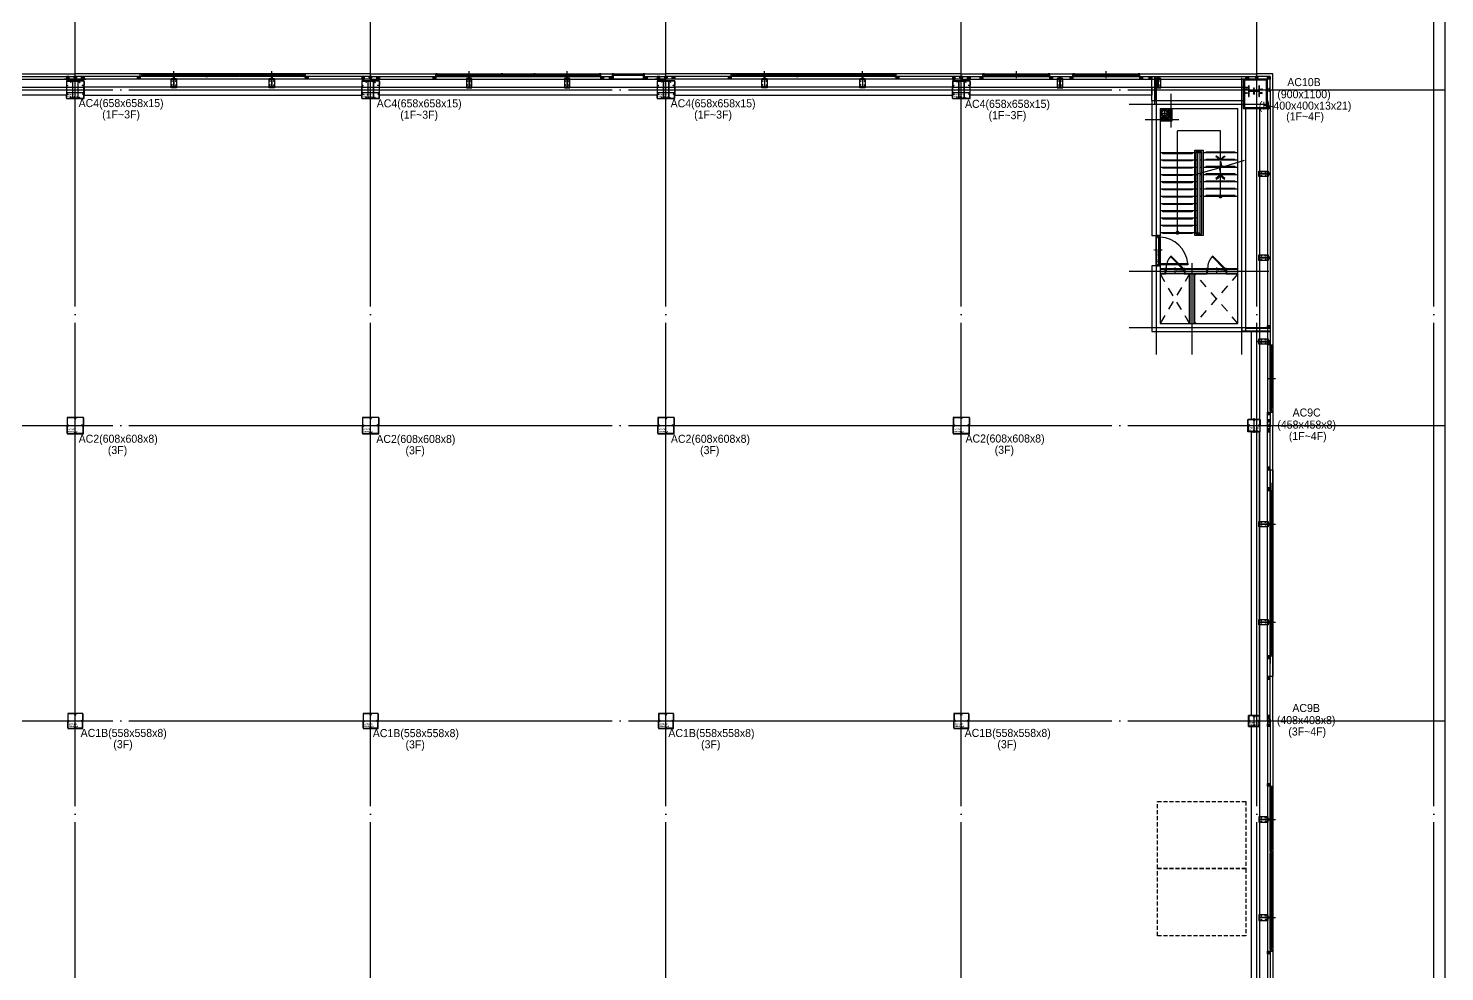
# Model space of a CAD drawing. Header units: millimetres. Extents: x -47382 to 204618, y -51045 to 127155.
# Drawn here: x 89254 to 142000, y 31035 to 66161 of the extents above; entities that cross this region are included whole.
import ezdxf
from ezdxf.enums import TextEntityAlignment as Align

# ---------------------------------------------------------------- set-up
doc = ezdxf.new("R2010")
doc.units = ezdxf.units.MM
doc.header["$LTSCALE"] = 300
doc.header["$MEASUREMENT"] = 0
for name, pattern in [('CEN', [62, 60, -1, 0, -1]), ('DASHED', [0.75, 0.5, -0.25]), ('HID', [2, 1.1, -0.9]), ('HIDDEN2', [0.1875, 0.125, -0.0625])]:
    doc.linetypes.add(name, pattern=pattern)
doc.layers.get('0').update_dxf_attribs({"linetype": 'CONTINUOUS'})
doc.layers.get('Defpoints').update_dxf_attribs({"color": 153, "linetype": 'CONTINUOUS'})
for name, color, linetype in [('1', 7, 'CONTINUOUS'), ('6', 6, 'CONTINUOUS'), ('A-CEN', 1, 'CEN'), ('A-CODE-DRAIN', 6, 'CONTINUOUS'), ('A-DOOR', 4, 'CONTINUOUS'), ('A-DOOR-JAMB', 4, 'CONTINUOUS'), ('A-DOOR-SILL', 8, 'CONTINUOUS'), ('A-DOOR-SWING', 8, 'CONTINUOUS'), ('A-FLOR-FLIN-TYP2', 8, 'CONTINUOUS'), ('A-FLOR-GW', 6, 'CONTINUOUS'), ('A-FLOR-PANL', 6, 'CONTINUOUS'), ('A-FLOR-STRA-ETC', 7, 'CONTINUOUS'), ('A-FLOR-STRA-MAIN', 4, 'CONTINUOUS'), ('A-FLOR-STRA-SUB', 9, 'CONTINUOUS'), ('A-FLOR-STUD', 9, 'CONTINUOUS'), ('A-PS-HID', 5, 'HID'), ('A-ST-AXIS-CEN', 252, 'CEN'), ('A-ST-COL', 2, 'CONTINUOUS'), ('A-ST-CONC', 2, 'CONTINUOUS'), ('A-WALL-DRY1', 7, 'CONTINUOUS'), ('A-WIN', 4, 'CONTINUOUS'), ('Bound', 9, 'CONTINUOUS'), ('SS-PLATE', 32, 'CONTINUOUS'), ('STEEL', 2, 'CONTINUOUS'), ('XREF-PLAN$0$A-STEEL', 7, 'CONTINUOUS'), ('지게차충전대', 7, 'DASHED'), ('충돌방지대 IN', 4, 'CONTINUOUS')]:
    doc.layers.add(name, color=color, linetype=linetype)
doc.layers.add('A-ANNO-NPLT', color=129, linetype='CONTINUOUS', plot=False)
doc.layers.add('Defpoint', color=161, linetype='CONTINUOUS', plot=False)
doc.layers.add('A-SECT-LIN1', color=4, linetype='CONTINUOUS', lineweight=25)
doc.layers.add('가는선', color=5, linetype='CONTINUOUS', lineweight=9)
doc.styles.add('SH_대대리576', font='NanumGothicBold.ttf')
doc.styles.add('SHP-나눔bo', font='')
doc.styles.add('돋움', font='')
doc.styles.get('SHP-나눔bo').set_extended_font_data('NanumGothic', bold=True)
doc.styles.get('돋움').set_extended_font_data('Dotum')

# ---------------------------------------------------------------- blocks, each defined once
blk = doc.blocks.new('XR-평면도$0$8F-PLAN$0$arrow2')
at = {"color": 8}
blk.add_lwpolyline([(0, 0.87), (0.74, 0), (0, -0.87), (0.15, -1), (1, 0), (0.15, 1)], close=True, dxfattribs=at)
for points in [[(0, 0.87), (0.15, 1), (0.74, 0), (1, 0)], [(0.74, 0), (1, 0), (0, -0.87), (0.15, -1)]]:
    blk.add_solid(points, dxfattribs=at)
blk = doc.blocks.new('G$C3E142F4A')
at = {"layer": 'A-ANNO-NPLT', "linetype": 'HIDDEN2'}
for p, q in [((462, 740), (462, 720)), ((462, 740), (582, 740)), ((462, 730), (582, 730)), ((462, 720), (582, 720)), ((472, 740), (472, 720)), ((562, 740), (562, 720)), ((582, 740), (582, 720)), ((422, 370), (660, 370)), ((462, 20), (462, 0)), ((462, 20), (582, 20)), ((462, 10), (582, 10)), ((462, 0), (582, 0)), ((472, 20), (472, 0)), ((562, 20), (562, 0)), ((582, 20), (582, 0))]:
    blk.add_line(p, q, dxfattribs=at)
at = {"layer": 'A-ANNO-NPLT', "linetype": 'ByBlock'}
blk.add_lwpolyline([(462, 697), (497, 697), (497, 43), (462, 43)], close=True, dxfattribs=at)
at = {"layer": 'A-DOOR', "linetype": 'ByBlock'}
for p, q in [((0, 235), (462, 697)), ((21, 212), (484, 675)), ((462, 697), (462, 720)), ((462, 720), (582, 720)), ((462, 697), (484, 675)), ((497, 697), (462, 697)), ((497, 685), (497, 697)), ((582, 685), (497, 685)), ((582, 720), (582, 685))]:
    blk.add_line(p, q, dxfattribs=at)
blk.add_lwpolyline([(0, 235), (21, 212)], dxfattribs=at)
at = {"layer": 'A-DOOR-JAMB'}
for p, q in [((497, 43), (462, 43)), ((462, 43), (462, 20)), ((472, 20), (582, 20)), ((497, 55), (497, 43)), ((582, 55), (497, 55)), ((582, 20), (582, 55))]:
    blk.add_line(p, q, dxfattribs=at)
at = {"layer": 'A-DOOR-SILL'}
blk.add_line((582, 38), (582, 685), dxfattribs=at)
at = {"layer": 'A-DOOR-SWING'}
blk.add_arc((465, 711), 668, 228.3916, 269.7655, dxfattribs=at)
at = {"layer": 'A-ANNO-NPLT', "linetype": 'ByBlock', "style": 'SHP-나눔bo'}
blk.add_text('700X1800', height=45, rotation=90, dxfattribs=at).set_placement((552, 522), align=Align.CENTER)
blk = doc.blocks.new('A$C0e376f74')
at = {"layer": 'A-ANNO-NPLT', "linetype": 'HIDDEN2'}
for p, q in [((-20, 140), (-20, 10)), ((0, 140), (-20, 140)), ((0, 120), (-20, 120)), ((0, 30), (-20, 30)), ((0, 10), (-20, 10)), ((-10, 140), (-10, 10)), ((0, 140), (0, 10)), ((525, 230), (525, -80)), ((1100, 140), (1120, 140)), ((1100, 140), (1100, 10)), ((1100, 120), (1120, 120)), ((1100, 30), (1120, 30)), ((1100, 10), (1120, 10)), ((1110, 140), (1110, 10)), ((1120, 140), (1120, 10))]:
    blk.add_line(p, q, dxfattribs=at)
at = {"layer": 'A-ANNO-NPLT', "linetype": 'ByBlock'}
blk.add_lwpolyline([(1067, 102), (33, 102), (33, 147), (1067, 147)], close=True, dxfattribs=at)
at = {"layer": 'A-DOOR', "linetype": 'ByBlock'}
blk.add_lwpolyline([(1067, 1181), (1067, 147), (1022, 147), (1022, 1181)], close=True, dxfattribs=at)
at = {"layer": 'A-DOOR-JAMB'}
for points in [[(0, 20), (0, 0), (30, 0), (30, 50), (45, 50), (45, 100), (30, 100), (30, 150), (0, 150), (0, 130)], [(1100, 20), (1100, 0), (1070, 0), (1070, 50), (1055, 50), (1055, 100), (1070, 100), (1070, 150), (1100, 150), (1100, 130)]]:
    blk.add_lwpolyline(points, dxfattribs=at)
at = {"layer": 'A-DOOR-SILL'}
for p, q in [((30, 150), (1070, 150)), ((1070, 0), (30, 0))]:
    blk.add_line(p, q, dxfattribs=at)
at = {"layer": 'A-DOOR-SWING'}
blk.add_arc((1107, 109), 1075, 94.5299, 177.8035, dxfattribs=at)
at = {"layer": 'A-ANNO-NPLT', "linetype": 'ByBlock', "style": 'SHP-나눔bo'}
blk.add_text('1100 X 2200', height=60, dxfattribs=at).set_placement((781, 16), align=Align.CENTER)
blk = doc.blocks.new('33')
at = {"layer": 'A-CEN'}
for p, q in [((-3350, 850), (-3350, -9450)), ((-150, -9450), (-150, 850)), ((850, -150), (-4350, -150)), ((-2000, -9450), (-2000, -6050)), ((-4350, -6350), (850, -6350)), ((-4350, -8450), (850, -8450))]:
    blk.add_line(p, q, dxfattribs=at)
at = {"layer": 'A-FLOR-FLIN-TYP2'}
for p, q in [((-2300, -6450), (-3000, -6450)), ((-750, -6450), (-1450, -6450))]:
    blk.add_line(p, q, dxfattribs=at)
at = {"layer": 'A-FLOR-STRA-ETC'}
for p, q in [((-950, -1125), (-2550, -1125)), ((-2550, -4920), (-2550, -1125)), ((-950, -2220), (-950, -1125)), ((-950, -3570), (-950, -2760))]:
    blk.add_line(p, q, dxfattribs=at)
blk.add_lwpolyline([(-1943, -2760), (-1004, -2502), (-950, -2719), (-950, -2261), (-897, -2475), (-57, -2218)], dxfattribs=at)
at = {"layer": 'A-FLOR-STRA-ETC', "const_width": 75}
for points in [[(-950, -3607, -1), (-950, -3532, -1)], [(-2550, -4957, -1), (-2550, -4882, -1)]]:
    blk.add_lwpolyline(points, format="xyb", close=True, dxfattribs=at)
at = {"layer": 'A-FLOR-STRA-MAIN'}
for p, q in [((-1900, -1950), (-3200, -1950)), ((-1800, -1950), (-1850, -1950)), ((-1650, -1950), (-1700, -1950)), ((-300, -1950), (-1600, -1950)), ((-1900, -2220), (-3200, -2220)), ((-1900, -2490), (-3200, -2490)), ((-1800, -2220), (-1850, -2220)), ((-1800, -2490), (-1850, -2490)), ((-1650, -2220), (-1700, -2220)), ((-1650, -2490), (-1700, -2490)), ((-300, -2220), (-1600, -2220)), ((-300, -2490), (-1600, -2490)), ((-1900, -2760), (-3200, -2760)), ((-1900, -3030), (-3200, -3030)), ((-1800, -2760), (-1850, -2760)), ((-1800, -3030), (-1850, -3030)), ((-1650, -2760), (-1700, -2760)), ((-1650, -3030), (-1700, -3030)), ((-300, -2760), (-1600, -2760)), ((-300, -3030), (-1600, -3030)), ((-1900, -3300), (-3200, -3300)), ((-1900, -3570), (-3200, -3570)), ((-1800, -3300), (-1850, -3300)), ((-1800, -3570), (-1850, -3570)), ((-1650, -3300), (-1700, -3300)), ((-1650, -3570), (-1700, -3570)), ((-300, -3300), (-1600, -3300)), ((-300, -3570), (-1600, -3570)), ((-1900, -3840), (-3200, -3840)), ((-1900, -4110), (-3200, -4110)), ((-1800, -3840), (-1850, -3840)), ((-1800, -4110), (-1850, -4110)), ((-1900, -4380), (-3200, -4380)), ((-1900, -4650), (-3200, -4650)), ((-1800, -4380), (-1850, -4380)), ((-1800, -4650), (-1850, -4650)), ((-1900, -4920), (-3200, -4920)), ((-1800, -4920), (-1850, -4920))]:
    blk.add_line(p, q, dxfattribs=at)
blk.add_lwpolyline([(-1800, -4920), (-1700, -4920), (-1700, -1950), (-1800, -1950)], close=True, dxfattribs=at)
at = {"layer": 'A-FLOR-STRA-SUB', "color": 250}
for points in [[(-2000, -1950), (-2000, -1980), (-3100, -1980), (-3100, -1950)], [(-400, -1950), (-400, -1920), (-1500, -1920), (-1500, -1950)], [(-2000, -2220), (-2000, -2250), (-3100, -2250), (-3100, -2220)], [(-2000, -2490), (-2000, -2520), (-3100, -2520), (-3100, -2490)], [(-400, -2220), (-400, -2190), (-1500, -2190), (-1500, -2220)], [(-400, -2490), (-400, -2460), (-1500, -2460), (-1500, -2490)], [(-2000, -2760), (-2000, -2790), (-3100, -2790), (-3100, -2760)], [(-2000, -3030), (-2000, -3060), (-3100, -3060), (-3100, -3030)], [(-400, -2760), (-400, -2730), (-1500, -2730), (-1500, -2760)], [(-400, -3030), (-400, -3000), (-1500, -3000), (-1500, -3030)], [(-2000, -3300), (-2000, -3330), (-3100, -3330), (-3100, -3300)], [(-2000, -3570), (-2000, -3600), (-3100, -3600), (-3100, -3570)], [(-400, -3300), (-400, -3270), (-1500, -3270), (-1500, -3300)], [(-400, -3570), (-400, -3540), (-1500, -3540), (-1500, -3570)], [(-2000, -3840), (-2000, -3870), (-3100, -3870), (-3100, -3840)], [(-2000, -4110), (-2000, -4140), (-3100, -4140), (-3100, -4110)], [(-2000, -4380), (-2000, -4410), (-3100, -4410), (-3100, -4380)], [(-2000, -4650), (-2000, -4680), (-3100, -4680), (-3100, -4650)], [(-2000, -4920), (-2000, -4950), (-3100, -4950), (-3100, -4920)]]:
    blk.add_lwpolyline(points, dxfattribs=at)
at = {"layer": 'A-FLOR-STRA-SUB'}
for points in [[(-1600, -5020), (-1900, -5020), (-1900, -1850), (-1600, -1850)], [(-1650, -4970), (-1850, -4970), (-1850, -1900), (-1650, -1900)]]:
    blk.add_lwpolyline(points, close=True, dxfattribs=at)
at = {"layer": 'A-PS-HID'}
for p, q in [((-2100, -6450), (-3200, -8300)), ((-2100, -8300), (-3200, -6450)), ((-300, -6450), (-1900, -8300)), ((-300, -8300), (-1900, -6450))]:
    blk.add_line(p, q, dxfattribs=at)
at = {"layer": 'A-ST-CONC'}
for p, q in [((-3500, 0), (-100, 0)), ((-3500, 0), (-3500, -5040)), ((-3200, -300), (-300, -300)), ((-3200, -300), (-3200, -5040)), ((-300, -8300), (-300, -300)), ((0, -8600), (0, -300)), ((-3200, -5040), (-3500, -5040)), ((-3200, -6160), (-3500, -6160)), ((-3500, -6160), (-3500, -8600)), ((-3200, -6160), (-3200, -8300)), ((-3200, -8300), (-300, -8300)), ((-3500, -8600), (0, -8600))]:
    blk.add_line(p, q, dxfattribs=at)
at = {"layer": 'A-WALL-DRY1'}
for p, q in [((-3200, -6250), (-3000, -6250)), ((-3200, -6262), (-3012, -6262)), ((-3200, -6275), (-3025, -6275)), ((-3025, -6275), (-3025, -6425)), ((-3012, -6262), (-3012, -6438)), ((-3000, -6250), (-3000, -6450)), ((-2300, -6250), (-1450, -6250)), ((-2300, -6250), (-2300, -6450)), ((-2288, -6262), (-1462, -6262)), ((-2288, -6262), (-2288, -6438)), ((-2275, -6275), (-1475, -6275)), ((-2275, -6275), (-2275, -6425)), ((-1475, -6275), (-1475, -6425)), ((-1462, -6262), (-1462, -6438)), ((-1450, -6250), (-1450, -6450)), ((-750, -6250), (-300, -6250)), ((-750, -6250), (-750, -6450)), ((-738, -6262), (-300, -6262)), ((-738, -6262), (-738, -6438)), ((-725, -6275), (-300, -6275)), ((-725, -6275), (-725, -6425)), ((-3200, -6425), (-3025, -6425)), ((-3200, -6438), (-3012, -6438)), ((-3200, -6450), (-3000, -6450)), ((-2300, -6450), (-1450, -6450)), ((-2288, -6438), (-1462, -6438)), ((-2275, -6425), (-1475, -6425)), ((-2100, -8300), (-2100, -6450)), ((-2088, -8300), (-2088, -6450)), ((-2075, -8300), (-2075, -6450)), ((-1925, -8300), (-1925, -6450)), ((-1912, -8300), (-1912, -6450)), ((-1900, -8300), (-1900, -6450)), ((-750, -6450), (-300, -6450)), ((-738, -6438), (-300, -6438)), ((-725, -6425), (-300, -6425))]:
    blk.add_line(p, q, dxfattribs=at)
at = {"rotation": 270}
for p in [(-3020, -5788), (-1470, -5788)]:
    blk.add_blockref('G$C3E142F4A', p, dxfattribs=at)
at = {"layer": 'A-DOOR', "rotation": 270}
blk.add_blockref('A$C0e376f74', (-3350, -5050), dxfattribs=at)
at = {"layer": 'A-FLOR-STRA-ETC', "extrusion": (0, 0, -1), "xscale": 166.9148302599861, "yscale": 167.8920954242349, "zscale": -166.9148302599861, "rotation": 270.0000170093786}
blk.add_blockref('XR-평면도$0$8F-PLAN$0$arrow2', (950, -2053), dxfattribs=at)
at = {"layer": 'A-FLOR-STRA-ETC', "xscale": 166.9148302599861, "yscale": 167.8920954242349, "zscale": 166.9148302599861, "rotation": 90.00001700937857}
blk.add_blockref('XR-평면도$0$8F-PLAN$0$arrow2', (-950, -2927), dxfattribs=at)
blk = doc.blocks.new('A$C284E115B')
at = {"layer": 'A-FLOR-STUD'}
for p, q in [((2, 48, -103000), (98, 2, -103000)), ((2, 2, -103000), (98, 48, -103000))]:
    blk.add_line(p, q, dxfattribs=at)
at = {"layer": 'A-FLOR-STUD', "elevation": -103000}
for points in [[(0, 50), (100, 50), (100, 0), (0, 0)], [(2, 48), (98, 48), (98, 2), (2, 2)]]:
    blk.add_lwpolyline(points, close=True, dxfattribs=at)
blk = doc.blocks.new('BOLT')
at = {"layer": '1', "color": 251}
for p, q in [((-21, 0), (21, 0)), ((0, -21), (0, 21))]:
    blk.add_line(p, q, dxfattribs=at)
at = {"layer": '6', "color": 251}
blk.add_circle((0, 0), 11, dxfattribs=at)
blk = doc.blocks.new('WC2_BP')
at = {"layer": 'SS-PLATE', "color": 251, "ltscale": 0.05}
blk.add_lwpolyline([(-175, -100), (175, -100), (175, 100), (-175, 100)], close=True, dxfattribs=at)
at = {"linetype": 'HID', "yscale": 0.909090909090909, "zscale": 0.909090909090909}
for p, xscale in [((-75, 75), -0.909090909090909), ((75, 75), 0.909090909090909)]:
    blk.add_blockref('BOLT', p, dxfattribs=dict(at, xscale=xscale))
at = {"linetype": 'HID', "yscale": 0.909090909090909, "zscale": 0.909090909090909, "rotation": 180}
for p, xscale in [((-75, -75), 0.909090909090909), ((75, -75), -0.909090909090909)]:
    blk.add_blockref('BOLT', p, dxfattribs=dict(at, xscale=xscale))
blk = doc.blocks.new('H-300X150X6_5X9')
at = {"layer": 'Defpoint'}
for p, q in [((-3.25, 0), (3.25, 0)), ((0, -150), (0, 150))]:
    blk.add_line(p, q, dxfattribs=at)
at = {"layer": 'STEEL'}
blk.add_lwpolyline([(-75, -150), (-75, -141), (-16.25, -141, 0.41421356), (-3.25, -128), (-3.25, 128, 0.41421356), (-16.25, 141), (-75, 141), (-75, 150), (75, 150), (75, 141), (16.25, 141, 0.41421356), (3.25, 128), (3.25, -128, 0.41421356), (16.25, -141), (75, -141), (75, -150)], format="xyb", close=True, dxfattribs=at)
at = {"layer": 'SS-PLATE', "color": 251, "ltscale": 0.05, "rotation": 90}
blk.add_blockref('WC2_BP', (0, 0), dxfattribs=at)
blk = doc.blocks.new('A$C2E56680A')
blk.add_blockref('A$C284E115B', (0, 50))
at = {"layer": 'STEEL', "rotation": 269.9999999999999}
blk.add_blockref('H-300X150X6_5X9', (250, 75, -103000), dxfattribs=at)
blk = doc.blocks.new('3-11000')
at = {"layer": 'A-FLOR-FLIN-TYP2'}
for p, q in [((200, 0, -103000), (200, 11400, -103000)), ((500, 279, -103000), (500, 10721, -103000))]:
    blk.add_line(p, q, dxfattribs=at)
at = {"layer": 'A-FLOR-GW'}
for p, q in [((0, 0, -103000), (0, 11000, -103000)), ((100, 0, -103000), (100, 11000, -103000))]:
    blk.add_line(p, q, dxfattribs=at)
for p in [(100, 7250), (100, 3600)]:
    blk.add_blockref('A$C2E56680A', p)
blk = doc.blocks.new('A$C02DD68EE')
at = {"layer": 'A-FLOR-STUD'}
for p, q in [((125, 11000, -103000), (102, 10952, -103000)), ((125, 11000, -103000), (148, 10952, -103000)), ((102, 48, -103000), (125, 0, -103000)), ((148, 48, -103000), (125, 0, -103000))]:
    blk.add_line(p, q, dxfattribs=at)
at = {"layer": 'A-FLOR-STUD', "elevation": -103000}
for points in [[(100, 11000), (100, 10950), (150, 10950), (150, 11000)], [(102, 11000), (102, 10952), (148, 10952), (148, 11000)], [(150, 0), (150, 50), (100, 50), (100, 0)], [(148, 0), (148, 48), (102, 48), (102, 0)]]:
    blk.add_lwpolyline(points, dxfattribs=at)
blk.add_blockref('3-11000', (0, 0))
blk = doc.blocks.new('A$C500F4283')
at = {"layer": 'A-FLOR-STUD'}
for p, q in [((2, 2, -103000), (98, 48, -103000)), ((2, 48, -103000), (98, 2, -103000))]:
    blk.add_line(p, q, dxfattribs=at)
at = {"layer": 'A-FLOR-STUD', "elevation": -103000}
for points in [[(0, 0), (100, 0), (100, 50), (0, 50)], [(2, 2), (98, 2), (98, 48), (2, 48)]]:
    blk.add_lwpolyline(points, close=True, dxfattribs=at)
blk = doc.blocks.new('3-12500')
at = {"layer": 'A-FLOR-FLIN-TYP2'}
for p, q in [((200, 12100, -103000), (200, 400, -103000)), ((500, 11800, -103000), (500, 400, -103000))]:
    blk.add_line(p, q, dxfattribs=at)
at = {"layer": 'A-FLOR-GW'}
for p, q in [((0, 12500, -103000), (0, 0, -103000)), ((100, 12500, -103000), (100, 0, -103000))]:
    blk.add_line(p, q, dxfattribs=at)
for p in [(100, 9300), (100, 6175), (100, 3050)]:
    blk.add_blockref('A$C2E56680A', p)
blk = doc.blocks.new('A$C6CC9239A')
at = {"layer": 'A-FLOR-STUD'}
for p, q in [((2, 2, -103000), (48, 48, -103000)), ((2, 48, -103000), (48, 2, -103000))]:
    blk.add_line(p, q, dxfattribs=at)
at = {"layer": 'A-FLOR-STUD', "elevation": -103000}
for points in [[(0, 0), (50, 0), (50, 50), (0, 50)], [(2, 2), (48, 2), (48, 48), (2, 48)]]:
    blk.add_lwpolyline(points, close=True, dxfattribs=at)
blk = doc.blocks.new('일반창호')
at = {"layer": 'A-WIN', "ltscale": 100}
for p, q in [((-200, -537), (-200, 562)), ((-50, 564), (-50, -537)), ((-36, 564), (-36, -537)), ((-28, 564), (-28, -537)), ((-16, 564), (-16, -537)), ((-8, 564), (-8, -537)), ((0, 562), (0, -537))]:
    blk.add_line(p, q, dxfattribs=at)
at = {"layer": 'A-WIN'}
for points in [[(0, 613), (-200, 613), (-200, 562), (0, 562), (0, 613)], [(0, -537), (-200, -537), (-200, -587), (0, -587), (0, -537)]]:
    blk.add_lwpolyline(points, dxfattribs=at)
for points in [[(-2, 611), (-198, 611), (-198, 564), (-2, 564), (-2, 611)], [(-2, -539), (-198, -539), (-198, -585), (-2, -585), (-2, -539)]]:
    blk.add_lwpolyline(points, close=True, dxfattribs=at)
blk = doc.blocks.new('pw2700')
at = {"layer": 'A-WIN'}
for p, q in [((-2525, 0), (-2525, 100)), ((-2465, 100), (-2525, 100)), ((-2465, 0), (-2525, 0)), ((-2465, 91), (-2485, 91)), ((-2485, 91), (-2485, 50)), ((-2485, 50), (-2465, 50)), ((-2395, 88), (-2475, 88)), ((-2475, 88), (-2475, 53)), ((-2475, 53), (-2395, 53)), ((-2465, 100), (-85, 100)), ((-2465, 100), (-2465, 91)), ((-2465, 50), (-2465, 0)), ((-85, 0), (-2465, 0)), ((-2395, 88), (-1315, 88)), ((-2395, 53), (-2395, 88)), ((-2395, 71), (-1315, 71)), ((-2395, 53), (-1315, 53)), ((-1235, 88), (-1315, 88)), ((-1315, 88), (-1315, 53)), ((-1315, 53), (-1235, 53)), ((-1235, 47), (-1315, 47)), ((-1315, 47), (-1315, 12)), ((-1315, 12), (-1235, 12)), ((-1275, -70), (-1275, 195)), ((-1235, 53), (-1235, 88)), ((-1235, 47), (-155, 47)), ((-1235, 12), (-1235, 47)), ((-1235, 30), (-155, 30)), ((-1235, 12), (-155, 12)), ((-75, 47), (-155, 47)), ((-155, 47), (-155, 12)), ((-155, 12), (-75, 12)), ((-25, 100), (-85, 100)), ((-85, 100), (-85, 50)), ((-85, 50), (-65, 50)), ((-65, 9), (-85, 9)), ((-85, 9), (-85, 0)), ((-85, 0), (-25, 0)), ((-75, 12), (-75, 47)), ((-65, 50), (-65, 9)), ((-25, 0), (-25, 100)), ((-25, 50), (1125, 50)), ((1125, 0), (1125, 100)), ((1185, 100), (1125, 100)), ((1185, 0), (1125, 0)), ((1185, 91), (1165, 91)), ((1165, 91), (1165, 50)), ((1165, 50), (1185, 50)), ((1255, 88), (1175, 88)), ((1175, 88), (1175, 53)), ((1175, 53), (1255, 53)), ((1185, 100), (3565, 100)), ((1185, 100), (1185, 91)), ((1185, 50), (1185, 0)), ((3565, 0), (1185, 0)), ((1255, 88), (2335, 88)), ((1255, 53), (1255, 88)), ((1255, 71), (2335, 71)), ((1255, 53), (2335, 53)), ((2415, 88), (2335, 88)), ((2335, 88), (2335, 53)), ((2335, 53), (2415, 53)), ((2415, 47), (2335, 47)), ((2335, 47), (2335, 12)), ((2335, 12), (2415, 12)), ((2375, -70), (2375, 195)), ((2415, 53), (2415, 88)), ((2415, 47), (3495, 47)), ((2415, 12), (2415, 47)), ((2415, 30), (3495, 30)), ((2415, 12), (3495, 12)), ((3575, 47), (3495, 47)), ((3495, 47), (3495, 12)), ((3495, 12), (3575, 12)), ((3625, 100), (3565, 100)), ((3565, 100), (3565, 50)), ((3565, 50), (3585, 50)), ((3585, 9), (3565, 9)), ((3565, 9), (3565, 0)), ((3565, 0), (3625, 0)), ((3575, 12), (3575, 47)), ((3585, 50), (3585, 9)), ((3625, 0), (3625, 100))]:
    blk.add_line(p, q, dxfattribs=at)
blk.add_lwpolyline([(-25, 0), (-25, 100), (1125, 100), (1125, 0)], close=True, dxfattribs=at)
at = {"layer": '가는선'}
for p, q in [((-25, 62), (1125, 62)), ((-25, 38), (1125, 38))]:
    blk.add_line(p, q, dxfattribs=at)
blk = doc.blocks.new('G$C6B37D6A0')
at = {"layer": 'A-WIN'}
for p, q in [((70, 2440), (70, 2500)), ((70, 2500), (170, 2500)), ((70, 2440), (70, 60)), ((79, 2440), (70, 2440)), ((120, 2460), (79, 2460)), ((79, 2460), (79, 2440)), ((82, 2370), (82, 2450)), ((82, 2450), (117, 2450)), ((82, 1290), (82, 2370)), ((117, 2370), (82, 2370)), ((99, 1290), (99, 2370)), ((117, 2450), (117, 2370)), ((117, 1290), (117, 2370)), ((120, 2440), (120, 2460)), ((170, 2440), (120, 2440)), ((170, 2500), (170, 2440)), ((170, 60), (170, 2440)), ((0, 1250), (265, 1250)), ((82, 1210), (82, 1290)), ((82, 1290), (117, 1290)), ((117, 1210), (82, 1210)), ((117, 1290), (117, 1210)), ((123, 1210), (123, 1290)), ((123, 1290), (158, 1290)), ((123, 130), (123, 1210)), ((158, 1210), (123, 1210)), ((140, 130), (140, 1210)), ((158, 1290), (158, 1210)), ((158, 130), (158, 1210)), ((120, 60), (70, 60)), ((70, 60), (70, 0)), ((70, 0), (170, 0)), ((120, 40), (120, 60)), ((161, 40), (120, 40)), ((123, 50), (123, 130)), ((123, 130), (158, 130)), ((158, 50), (123, 50)), ((158, 130), (158, 50)), ((170, 60), (161, 60)), ((161, 60), (161, 40)), ((170, 60), (170, 0))]:
    blk.add_line(p, q, dxfattribs=at)
blk = doc.blocks.new('G$CE0568444')
at = {"layer": 'A-WIN'}
for p, q in [((0, 70, -103000), (0, 170, -103000)), ((60, 170, -103000), (0, 170, -103000)), ((60, 70, -103000), (0, 70, -103000)), ((60, 161, -103000), (40, 161, -103000)), ((40, 161, -103000), (40, 120, -103000)), ((40, 120, -103000), (60, 120, -103000)), ((130, 158, -103000), (50, 158, -103000)), ((50, 158, -103000), (50, 123, -103000)), ((50, 123, -103000), (130, 123, -103000)), ((60, 170, -103000), (2440, 170, -103000)), ((60, 170, -103000), (60, 161, -103000)), ((60, 120, -103000), (60, 70, -103000)), ((2440, 70, -103000), (60, 70, -103000)), ((130, 158, -103000), (1210, 158, -103000)), ((130, 123, -103000), (130, 158, -103000)), ((130, 140, -103000), (1210, 140, -103000)), ((130, 123, -103000), (1210, 123, -103000)), ((1290, 158, -103000), (1210, 158, -103000)), ((1210, 158, -103000), (1210, 123, -103000)), ((1210, 123, -103000), (1290, 123, -103000)), ((1290, 117, -103000), (1210, 117, -103000)), ((1210, 117, -103000), (1210, 82, -103000)), ((1210, 82, -103000), (1290, 82, -103000)), ((1250, 0, -103000), (1250, 265, -103000)), ((1290, 123, -103000), (1290, 158, -103000)), ((1290, 117, -103000), (2370, 117, -103000)), ((1290, 82, -103000), (1290, 117, -103000)), ((1290, 99, -103000), (2370, 99, -103000)), ((1290, 82, -103000), (2370, 82, -103000)), ((2450, 117, -103000), (2370, 117, -103000)), ((2370, 117, -103000), (2370, 82, -103000)), ((2370, 82, -103000), (2450, 82, -103000)), ((2500, 170, -103000), (2440, 170, -103000)), ((2440, 170, -103000), (2440, 120, -103000)), ((2440, 120, -103000), (2460, 120, -103000)), ((2460, 79, -103000), (2440, 79, -103000)), ((2440, 79, -103000), (2440, 70, -103000)), ((2440, 70, -103000), (2500, 70, -103000)), ((2450, 82, -103000), (2450, 117, -103000)), ((2460, 120, -103000), (2460, 79, -103000)), ((2500, 70, -103000), (2500, 170, -103000))]:
    blk.add_line(p, q, dxfattribs=at)
blk = doc.blocks.new('XREF-PLAN$0$각-100X100')
at = {"layer": 'XREF-PLAN$0$A-STEEL', "color": 1}
for p, q in [((-47.7, -47.7), (47.7, 47.7)), ((-47.7, 47.7), (47.7, -47.7))]:
    blk.add_line(p, q, dxfattribs=at)
at = {"layer": 'XREF-PLAN$0$A-STEEL'}
blk.add_lwpolyline([(-50, -50), (50, -50), (50, 50), (-50, 50)], close=True, dxfattribs=at)
at = {"layer": 'XREF-PLAN$0$A-STEEL', "color": 8}
blk.add_lwpolyline([(-47.7, -47.7), (47.7, -47.7), (47.7, 47.7), (-47.7, 47.7)], close=True, dxfattribs=at)
blk = doc.blocks.new('AC9B(3~4f)')
at = {"layer": 'A-ST-COL'}
for points in [[(42, 422, 0.414214), (30, 410), (30, 246, 0.520567), (46, 235), (77, 246), (80, 239), (49, 227, -0.520567), (22, 246), (22, 410, -0.414214), (42, 430), (206, 430, -0.520567), (225, 403), (213, 372), (206, 375), (217, 406, 0.520567), (206, 422)], [(42, 30, -0.414214), (30, 42), (30, 206, -0.520567), (46, 217), (77, 206), (80, 213), (49, 225, 0.520567), (22, 206), (22, 42, 0.414214), (42, 22), (206, 22, 0.520567), (225, 49), (213, 80), (206, 77), (217, 46, -0.520567), (206, 30)], [(410, 422, -0.414214), (422, 410), (422, 246, -0.520567), (406, 235), (375, 246), (372, 239), (403, 227, 0.520567), (430, 246), (430, 410, 0.414214), (410, 430), (246, 430, 0.520567), (227, 403), (239, 372), (246, 375), (235, 406, -0.520567), (246, 422)], [(410, 30, 0.414214), (422, 42), (422, 206, 0.520567), (406, 217), (375, 206), (372, 213), (403, 225, -0.520567), (430, 206), (430, 42, -0.414214), (410, 22), (246, 22, -0.520567), (227, 49), (239, 80), (246, 77), (235, 46, 0.520567), (246, 30)]]:
    blk.add_lwpolyline(points, format="xyb", close=True, dxfattribs=at)
at = {"layer": 'Bound', "color": 9, "linetype": 'Continuous'}
for p, q in [((430, 430), (22, 430)), ((22, 22), (22, 430)), ((22, 22), (430, 22)), ((430, 430), (430, 22))]:
    blk.add_line(p, q, dxfattribs=at)
at = {"layer": 'Defpoint'}
for p, q in [((0, 226), (452, 226)), ((226, 0), (226, 452))]:
    blk.add_line(p, q, dxfattribs=at)
at = {"layer": 'Defpoint', "linetype": 'Continuous', "style": 'SH_대대리576'}
for s, p in [('AC9B (3~4F)', (49, 156)), ('408x408x8', (49, 75))]:
    blk.add_text(s, height=50, dxfattribs=at).set_placement(p, align=Align.MIDDLE_LEFT)
blk = doc.blocks.new('AC9C(1~4f)')
at = {"layer": 'A-ST-COL'}
for points in [[(265, 479), (254, 448), (261, 445), (273, 476, 0.520567), (254, 503), (65, 503, 0.414214), (45, 483), (45, 294, 0.520567), (72, 275), (103, 287), (100, 294), (69, 283, -0.520567), (53, 294), (53, 483, -0.414214), (65, 495), (254, 495, -0.520567)], [(265, 69), (254, 100), (261, 103), (273, 72, -0.520567), (254, 45), (65, 45, -0.414214), (45, 65), (45, 254, -0.520567), (72, 273), (103, 261), (100, 254), (69, 265, 0.520567), (53, 254), (53, 65, 0.414214), (65, 53), (254, 53, 0.520567)], [(283, 479), (294, 448), (287, 445), (275, 476, -0.520567), (294, 503), (483, 503, -0.414214), (503, 483), (503, 294, -0.520567), (476, 275), (445, 287), (448, 294), (479, 283, 0.520567), (495, 294), (495, 483, 0.414214), (483, 495), (294, 495, 0.520567)], [(283, 69), (294, 100), (287, 103), (275, 72, 0.520567), (294, 45), (483, 45, 0.414214), (503, 65), (503, 254, 0.520567), (476, 273), (445, 261), (448, 254), (479, 265, -0.520567), (495, 254), (495, 65, -0.414214), (483, 53), (294, 53, -0.520567)]]:
    blk.add_lwpolyline(points, format="xyb", close=True, dxfattribs=at)
at = {"layer": 'Bound', "color": 9, "linetype": 'Continuous'}
for p, q in [((45, 503), (503, 503)), ((45, 45), (45, 503)), ((503, 45), (45, 45)), ((503, 45), (503, 503))]:
    blk.add_line(p, q, dxfattribs=at)
at = {"layer": 'Defpoint'}
for p, q in [((274, 0), (274, 548)), ((0, 274), (548, 274))]:
    blk.add_line(p, q, dxfattribs=at)
at = {"layer": 'Defpoint', "linetype": 'Continuous', "style": 'SH_대대리576'}
for s, p in [('AC9C (1~4F)', (70, 178)), ('458x458x8', (70, 97))]:
    blk.add_text(s, height=50, dxfattribs=at).set_placement(p, align=Align.MIDDLE_LEFT)
blk = doc.blocks.new('AC10B(1~4f)')
at = {"color": 2, "linetype": 'Continuous'}
blk.add_lwpolyline([(1100, -100), (1100, 800), (0, 800), (0, -100)], close=True, dxfattribs=at)
for points in [[(1060, -60), (1060, 760), (40, 760), (40, -60)], [(373, 590), (365, 590), (365, 600), (400, 600), (400, 590), (392, 590), (392, 500), (373, 500)], [(526, 590), (534, 590), (534, 600), (499, 600), (499, 590), (507, 590), (507, 500), (526, 500)], [(354, 310), (354, 318), (344, 318), (344, 284), (354, 284), (354, 292), (444, 292), (444, 310)], [(373, 10), (365, 10), (365, 0), (400, 0), (400, 10), (392, 10), (392, 100), (373, 100)], [(546, 310), (546, 318), (556, 318), (556, 284), (546, 284), (546, 292), (456, 292), (456, 310)], [(526, 10), (534, 10), (534, 0), (499, 0), (499, 10), (507, 10), (507, 100), (526, 100)]]:
    blk.add_lwpolyline(points, close=True)
blk.add_lwpolyline([(456, 457, -0.414214), (478, 479), (650, 479), (650, 500), (250, 500), (250, 479), (422, 479, -0.414214), (444, 457), (444, 143, -0.414214), (422, 121), (250, 121), (250, 100), (650, 100), (650, 121), (478, 121, -0.414214), (456, 143)], format="xyb", close=True, dxfattribs=at)
blk = doc.blocks.new('AC1B (3f)')
at = {"layer": 'A-ST-COL'}
for p, q in [((20, 558), (20, 319)), ((28, 558), (28, 319)), ((40, 578), (279, 578)), ((40, 570), (279, 570)), ((290, 554), (277, 523)), ((298, 551), (285, 520)), ((300, 551), (313, 520)), ((308, 554), (321, 523)), ((558, 578), (319, 578)), ((558, 570), (319, 570)), ((570, 558), (570, 319)), ((578, 558), (578, 319)), ((20, 40), (20, 279)), ((28, 40), (28, 279)), ((40, 28), (279, 28)), ((40, 20), (279, 20)), ((44, 308), (75, 321)), ((44, 290), (75, 277)), ((47, 300), (78, 313)), ((47, 298), (78, 285)), ((78, 313), (75, 321)), ((78, 285), (75, 277)), ((285, 520), (277, 523)), ((285, 78), (277, 75)), ((290, 44), (277, 75)), ((298, 47), (285, 78)), ((300, 47), (313, 78)), ((308, 44), (321, 75)), ((313, 520), (321, 523)), ((313, 78), (321, 75)), ((558, 28), (319, 28)), ((558, 20), (319, 20)), ((520, 313), (523, 321)), ((551, 300), (520, 313)), ((551, 298), (520, 285)), ((520, 285), (523, 277)), ((554, 308), (523, 321)), ((554, 290), (523, 277)), ((570, 40), (570, 279)), ((578, 40), (578, 279))]:
    blk.add_line(p, q, dxfattribs=at)
for centre, radius, start, end in [((40, 558), 20, 90, 180), ((40, 558), 12, 90, 180), ((279, 558), 20, 340, 90), ((279, 558), 12, 340, 90), ((319, 558), 20, 90, 200), ((319, 558), 12, 90, 200), ((558, 558), 20, 0, 90), ((558, 558), 12, 0, 90), ((40, 319), 20, 180, 290), ((40, 279), 20, 70, 180), ((40, 40), 20, 180, 270), ((40, 319), 12, 180, 290), ((40, 279), 12, 70, 180), ((40, 40), 12, 180, 270), ((279, 40), 20, 270, 20), ((279, 40), 12, 270, 20), ((319, 40), 20, 160, 270), ((319, 40), 12, 160, 270), ((558, 319), 20, 250, 0), ((558, 279), 20, 0, 110), ((558, 319), 12, 250, 0), ((558, 279), 12, 0, 110), ((558, 40), 20, 270, 0), ((558, 40), 12, 270, 0)]:
    blk.add_arc(centre, radius, start, end, dxfattribs=at)
at = {"layer": 'Bound', "color": 9, "linetype": 'Continuous'}
for p, q in [((578, 578), (20, 578)), ((20, 578), (20, 20)), ((578, 20), (578, 578)), ((20, 20), (578, 20))]:
    blk.add_line(p, q, dxfattribs=at)
at = {"layer": 'Defpoint'}
for p, q in [((299, 0), (299, 598)), ((0, 299), (598, 299))]:
    blk.add_line(p, q, dxfattribs=at)
at = {"layer": 'Defpoint', "linetype": 'Continuous', "style": 'SH_대대리576'}
for s, p in [('AC1B (3F)', (62, 179)), ('558x558x8', (62, 98))]:
    blk.add_text(s, height=50, dxfattribs=at).set_placement(p, align=Align.MIDDLE_LEFT)
blk = doc.blocks.new('AC2 (3f)')
at = {"layer": 'A-ST-COL'}
for p, q in [((20, 608), (20, 344)), ((28, 608), (28, 344)), ((40, 628), (304, 628)), ((40, 620), (304, 620)), ((315, 604), (302, 573)), ((310, 570), (302, 573)), ((323, 601), (310, 570)), ((325, 601), (338, 570)), ((333, 604), (346, 573)), ((338, 570), (346, 573)), ((608, 628), (344, 628)), ((608, 620), (344, 620)), ((620, 608), (620, 344)), ((628, 608), (628, 344)), ((20, 40), (20, 304)), ((28, 40), (28, 304)), ((40, 28), (304, 28)), ((40, 20), (304, 20)), ((44, 333), (75, 346)), ((44, 315), (75, 302)), ((47, 325), (78, 338)), ((47, 323), (78, 310)), ((78, 338), (75, 346)), ((78, 310), (75, 302)), ((310, 78), (302, 75)), ((315, 44), (302, 75)), ((323, 47), (310, 78)), ((325, 47), (338, 78)), ((333, 44), (346, 75)), ((338, 78), (346, 75)), ((608, 28), (344, 28)), ((608, 20), (344, 20)), ((570, 338), (573, 346)), ((601, 325), (570, 338)), ((601, 323), (570, 310)), ((570, 310), (573, 302)), ((604, 333), (573, 346)), ((604, 315), (573, 302)), ((620, 40), (620, 304)), ((628, 40), (628, 304))]:
    blk.add_line(p, q, dxfattribs=at)
for centre, radius, start, end in [((40, 608), 20, 90, 180), ((40, 608), 12, 90, 180), ((304, 608), 20, 340, 90), ((304, 608), 12, 340, 90), ((344, 608), 20, 90, 200), ((344, 608), 12, 90, 200), ((608, 608), 20, 0, 90), ((608, 608), 12, 0, 90), ((40, 344), 20, 180, 290), ((40, 304), 20, 70, 180), ((40, 40), 20, 180, 270), ((40, 344), 12, 180, 290), ((40, 304), 12, 70, 180), ((40, 40), 12, 180, 270), ((304, 40), 20, 270, 20), ((304, 40), 12, 270, 20), ((344, 40), 20, 160, 270), ((344, 40), 12, 160, 270), ((608, 344), 20, 250, 0), ((608, 304), 20, 0, 110), ((608, 344), 12, 250, 0), ((608, 304), 12, 0, 110), ((608, 40), 20, 270, 0), ((608, 40), 12, 270, 0)]:
    blk.add_arc(centre, radius, start, end, dxfattribs=at)
at = {"layer": 'Bound', "color": 9, "linetype": 'Continuous'}
for p, q in [((628, 628), (20, 628)), ((20, 628), (20, 20)), ((628, 20), (628, 628)), ((20, 20), (628, 20))]:
    blk.add_line(p, q, dxfattribs=at)
at = {"layer": 'Defpoint'}
for p, q in [((324, 0), (324, 648)), ((0, 324), (648, 324))]:
    blk.add_line(p, q, dxfattribs=at)
at = {"layer": 'Defpoint', "linetype": 'Continuous', "style": 'SH_대대리576'}
for s, p in [('AC2 (3F)', (59, 178)), ('608x608x8', (59, 97))]:
    blk.add_text(s, height=50, dxfattribs=at).set_placement(p, align=Align.MIDDLE_LEFT)
blk = doc.blocks.new('AC4(1~2f)')
for points in [[(199, 678), (499, 678), (499, 663), (199, 663)], [(20, 499), (20, 199), (35, 199), (35, 499)], [(199, 20), (499, 20), (499, 35), (199, 35)], [(678, 199), (678, 499), (663, 499), (663, 199)]]:
    blk.add_hatch(color=9).paths.add_polyline_path(points)
for p, q in [((244, 665), (244, 33)), ((253, 665), (253, 33)), ((444, 665), (444, 33)), ((453, 665), (453, 33)), ((33, 453), (665, 453)), ((33, 444), (665, 444)), ((33, 254), (665, 254)), ((33, 245), (665, 245))]:
    blk.add_line(p, q)
at = {"color": 8, "linetype": 'Continuous'}
for points in [[(199, 678), (499, 678), (499, 663), (199, 663)], [(20, 499), (20, 199), (35, 199), (35, 499)], [(199, 20), (499, 20), (499, 35), (199, 35)], [(678, 199), (678, 499), (663, 499), (663, 199)]]:
    blk.add_lwpolyline(points, close=True, dxfattribs=at)
at = {"layer": 'A-ST-COL'}
for p, q in [((20, 658), (20, 519)), ((28, 658), (28, 519)), ((40, 678), (179, 678)), ((40, 670), (179, 670)), ((190, 654), (177, 623)), ((185, 620), (177, 623)), ((198, 651), (185, 620)), ((500, 651), (513, 620)), ((508, 654), (521, 623)), ((513, 620), (521, 623)), ((658, 678), (519, 678)), ((658, 670), (519, 670)), ((670, 658), (670, 519)), ((678, 658), (678, 519)), ((20, 40), (20, 179)), ((28, 40), (28, 179)), ((40, 28), (179, 28)), ((40, 20), (179, 20)), ((44, 508), (75, 521)), ((44, 190), (75, 177)), ((47, 500), (78, 513)), ((47, 198), (78, 185)), ((78, 513), (75, 521)), ((78, 185), (75, 177)), ((185, 78), (177, 75)), ((190, 44), (177, 75)), ((198, 47), (185, 78)), ((500, 47), (513, 78)), ((508, 44), (521, 75)), ((513, 78), (521, 75)), ((658, 28), (519, 28)), ((658, 20), (519, 20)), ((620, 513), (623, 521)), ((651, 500), (620, 513)), ((651, 198), (620, 185)), ((620, 185), (623, 177)), ((654, 508), (623, 521)), ((654, 190), (623, 177)), ((670, 40), (670, 179)), ((678, 40), (678, 179))]:
    blk.add_line(p, q, dxfattribs=at)
for centre, radius, start, end in [((40, 658), 20, 90, 180), ((40, 658), 12, 90, 180), ((179, 658), 20, 340, 90), ((179, 658), 12, 340, 90), ((519, 658), 20, 90, 200), ((519, 658), 12, 90, 200), ((658, 658), 20, 0, 90), ((658, 658), 12, 0, 90), ((40, 519), 20, 180, 290), ((40, 179), 20, 70, 180), ((40, 40), 20, 180, 270), ((40, 519), 12, 180, 290), ((40, 179), 12, 70, 180), ((40, 40), 12, 180, 270), ((179, 40), 20, 270, 20), ((179, 40), 12, 270, 20), ((519, 40), 20, 160, 270), ((519, 40), 12, 160, 270), ((658, 519), 20, 250, 0), ((658, 179), 20, 0, 110), ((658, 519), 12, 250, 0), ((658, 179), 12, 0, 110), ((658, 40), 20, 270, 0), ((658, 40), 12, 270, 0)]:
    blk.add_arc(centre, radius, start, end, dxfattribs=at)
at = {"layer": 'Bound', "color": 9, "linetype": 'Continuous'}
for p, q in [((678, 678), (20, 678)), ((20, 678), (20, 20)), ((678, 20), (678, 678)), ((20, 20), (678, 20))]:
    blk.add_line(p, q, dxfattribs=at)
at = {"layer": 'Defpoint'}
for p, q in [((349, 0), (349, 698)), ((0, 349), (698, 349))]:
    blk.add_line(p, q, dxfattribs=at)
at = {"layer": 'Defpoint', "linetype": 'Continuous', "style": 'SH_대대리576'}
for s, p in [('AC4 (1~3F)', (71, 174)), ('658x658x15', (71, 93))]:
    blk.add_text(s, height=50, dxfattribs=at).set_placement(p, align=Align.MIDDLE_LEFT)
blk = doc.blocks.new('ACT 지상3층구조평면도')
at = {"layer": 'Defpoint'}
blk.add_lwpolyline([(189382, 51045), (47382, 51045), (47382, 150416), (189382, 150416)], close=True, dxfattribs=at)
for name, p in [('AC4(1~2f)', (138033, 114567)), ('AC4(1~2f)', (149033, 114567)), ('AC4(1~2f)', (160033, 114567)), ('AC4(1~2f)', (171033, 114567)), ('AC2 (3f)', (138058, 102092)), ('AC2 (3f)', (149058, 102092)), ('AC2 (3f)', (160058, 102092)), ('AC2 (3f)', (171058, 102092)), ('AC9C(1~4f)', (182008, 102142)), ('AC1B (3f)', (138083, 91117)), ('AC1B (3f)', (149083, 91117)), ('AC1B (3f)', (160083, 91117)), ('AC1B (3f)', (171083, 91117)), ('AC9B(3~4f)', (182056, 91190))]:
    blk.add_blockref(name, p)
at = {"rotation": 270}
blk.add_blockref('AC10B(1~4f)', (181982, 115316), dxfattribs=at)

msp = doc.modelspace()

# ---------------------------------------------------------------- linework, layer by layer
for p, q in [((135500, 42021), (135600, 49721)), ((135500, 49721), (135600, 42021))]:
    msp.add_line(p, q)
msp.add_lwpolyline([(135500, 49721), (135600, 49721), (135600, 42021), (135500, 42021)], close=True)
at = {"layer": 'A-CEN'}
for p, q in [((131800, 63721), (131800, 62471)), ((130850, 62771), (132100, 62771))]:
    msp.add_line(p, q, dxfattribs=at)
for points in [[(131250, 63321), (131200, 63321), (131200, 64371)], [(134450, 55021), (134450, 54896), (135500, 54896)]]:
    msp.add_lwpolyline(points, dxfattribs=at)
at = {"layer": 'A-CODE-DRAIN'}
for p, q in [((131450, 63006), (131680, 63006)), ((131565, 63121), (131565, 62891))]:
    msp.add_line(p, q, dxfattribs=at)
msp.add_circle((131565, 63006), 100, dxfattribs=at)
at = {"layer": 'A-FLOR-FLIN-TYP2'}
for p, q in [((102000, 64271), (113000, 64271)), ((102329, 63971), (112671, 63971))]:
    msp.add_line(p, q, dxfattribs=at)
at = {"layer": 'A-FLOR-GW'}
for points in [[(135600, 63871), (135600, 64471), (135000, 64471)], [(135500, 63871), (135500, 63871), (135500, 64371), (135000, 64371)]]:
    msp.add_lwpolyline(points, dxfattribs=at)
at = {"layer": 'A-FLOR-PANL'}
for p, q in [((102000, 64471), (113000, 64471)), ((102000, 64371), (111000, 64371)), ((112200, 64371), (113000, 64371))]:
    msp.add_line(p, q, dxfattribs=at)
for points in [[(131100, 63471), (131100, 64371)], [(131225, 63471), (131225, 64371)], [(134600, 54996), (135500, 54996)], [(134600, 54871), (135500, 54871)]]:
    msp.add_lwpolyline(points, dxfattribs=at)
at = {"layer": 'A-FLOR-STUD'}
for p, q in [((102048, 64369), (102000, 64346)), ((113000, 64346), (112952, 64369)), ((102048, 64324), (102000, 64346)), ((113000, 64346), (112952, 64324))]:
    msp.add_line(p, q, dxfattribs=at)
for points in [[(102000, 64321), (102050, 64321), (102050, 64371), (102000, 64371)], [(102000, 64324), (102048, 64324), (102048, 64369), (102000, 64369)], [(113000, 64371), (112950, 64371), (112950, 64321), (113000, 64321)], [(113000, 64369), (112952, 64369), (112952, 64324), (113000, 64324)]]:
    msp.add_lwpolyline(points, dxfattribs=at)
at = {"layer": 'A-ST-AXIS-CEN'}
for p, q in [((91000, 0), (91000, 99371)), ((102000, 0), (102000, 99371)), ((113000, 0), (113000, 99371)), ((124000, 0), (124000, 99371)), ((135000, 0), (135000, 99371)), ((141600, 0), (141600, 99371)), ((0, 63871), (142000, 63871)), ((0, 51371), (142000, 51371)), ((0, 40371), (142000, 40371))]:
    msp.add_line(p, q, dxfattribs=at)
at = {"layer": 'A-WALL-DRY1'}
for points in [[(131400, 62841), (131730, 62841), (131730, 63171)], [(131400, 62816), (131755, 62816), (131755, 63171)], [(131400, 62766), (131805, 62766), (131805, 63171)], [(131400, 62751), (131820, 62751), (131820, 63171)], [(131400, 62736), (131835, 62736), (131835, 63171)], [(131400, 62721), (131850, 62721), (131850, 63171)]]:
    msp.add_lwpolyline(points, dxfattribs=at)
msp.add_lwpolyline([(131450, 62891), (131680, 62891), (131680, 63121), (131450, 63121)], close=True, dxfattribs=at)
at = {"layer": 'Defpoint'}
msp.add_lwpolyline([(142000, 0), (0, 0), (0, 99371), (142000, 99371)], close=True, dxfattribs=at)
at = {"layer": '지게차충전대', "linetype": 'DASHED'}
for points in [[(131300, 37371), (134600, 37371), (134600, 34871), (131300, 34871)], [(131300, 34871), (134600, 34871), (134600, 32371), (131300, 32371)]]:
    msp.add_lwpolyline(points, close=True, dxfattribs=at)
at = {"layer": '충돌방지대 IN'}
for points in [[(90671, 63671), (80400, 63671), (80400, 63971), (90671, 63971)], [(91329, 63671), (101671, 63671), (101671, 63971), (91329, 63971)], [(112671, 63671), (102329, 63671), (102329, 63971), (112671, 63971)], [(113329, 63671), (123671, 63671), (123671, 63971), (113329, 63971)], [(131100, 63671), (124329, 63671), (124329, 63971), (131100, 63971)], [(134800, 51600), (134800, 54871), (135100, 54871), (135100, 51600)], [(134800, 40575), (134800, 51142), (135100, 51142), (135100, 40575)], [(134800, 29600), (134800, 40167), (135100, 40167), (135100, 29600)]]:
    msp.add_lwpolyline(points, close=True, dxfattribs=at)

# ---------------------------------------------------------------- block references
for name, p in [('ACT 지상3층구조평면도', (-47382, -51045)), ('pw2700', (95950, 64371)), ('pw2700', (106950, 64371)), ('pw2700', (117950, 64371)), ('G$CE0568444', (124800, 64301)), ('G$CE0568444', (128150, 64301)), ('33', (134600, 63471))]:
    msp.add_blockref(name, p)
for name, p, rotation in [('A$C02DD68EE', (80000, 64471), 270), ('A$C2E56680A', (105600, 64371), 270), ('A$C2E56680A', (109250, 64371), 270), ('A$C500F4283', (124050, 64371), 180), ('3-11000', (124000, 64471), 270), ('A$C500F4283', (135050, 64371), 180), ('A$C500F4283', (135500, 63821), 89.99999999999997), ('A$C500F4283', (135500, 51321), 89.99999999999997), ('pw2700', (135500, 46421), 270), ('A$C02DD68EE', (135600, 40371), 180), ('pw2700', (135500, 35421), 270)]:
    msp.add_blockref(name, p, dxfattribs=dict(rotation=rotation))
at = {"xscale": -1}
for name, p, rotation in [('A$C02DD68EE', (102000, 64471), 89.99999999999999), ('A$C02DD68EE', (124000, 64471), 89.99999999999999), ('A$C6CC9239A', (135050, 54521), 180), ('G$C6B37D6A0', (135430, 54371), 180)]:
    msp.add_blockref(name, p, dxfattribs=dict(at, rotation=rotation))
at = {"ltscale": 5}
for p in [(90721, 64321), (101721, 64321), (112721, 64321), (123721, 64321)]:
    msp.add_blockref('XREF-PLAN$0$각-100X100', p, dxfattribs=at)
at = {"ltscale": 5, "xscale": -1}
for p in [(91279, 64321), (93375, 64321), (99625, 64321), (102279, 64321), (104375, 64321), (110625, 64321), (110950, 64321), (112250, 64321), (113279, 64321), (115375, 64321), (121625, 64321), (124279, 64321), (124750, 64321), (127350, 64321), (128100, 64321), (130700, 64321), (131050, 64321), (134650, 64321), (135450, 64321), (135450, 63221), (135450, 55046), (135450, 54421), (135450, 51821), (135450, 51550), (135450, 40217), (135450, 37996), (135450, 31746)]:
    msp.add_blockref('XREF-PLAN$0$각-100X100', p, dxfattribs=at)
at = {"xscale": -1}
for name, p in [('3-12500', (135600, 51371)), ('A$C02DD68EE', (135600, 40371))]:
    msp.add_blockref(name, p, dxfattribs=at)
at = {"ltscale": 5, "rotation": 180}
for p in [(135450, 51192), (135450, 49771), (135450, 48996), (135450, 42746), (135450, 41971), (135450, 40525)]:
    msp.add_blockref('XREF-PLAN$0$각-100X100', p, dxfattribs=at)
at = {"layer": 'A-SECT-LIN1', "rotation": 90}
msp.add_blockref('일반창호', (111613, 64471), dxfattribs=at)

# ---------------------------------------------------------------- texts
at = {"layer": 'Defpoints', "linetype": 'Continuous', "style": '돋움'}
for s, p in [('(900x1100)', (136761, 63468)), ('AC10B', (136761, 63918)), ('AC4(658x658x15)', (92709, 63138)), ('AC4(658x658x15)', (103810, 63127)), ('AC4(658x658x15)', (114755, 63130)), ('AC4(658x658x15)', (125718, 63109)), ('(H-400x400x13x21)', (136802, 63043)), ('(1F~3F)', (92709, 62717)), ('(1F~3F)', (103810, 62706)), ('(1F~3F)', (114755, 62710)), ('(1F~3F)', (125718, 62688)), ('(1F~4F)', (136802, 62643)), ('AC9C', (136860, 51616)), ('(458x458x8)', (136860, 51166)), ('AC2(608x608x8)', (92602, 50640)), ('AC2(608x608x8)', (103686, 50631)), ('AC2(608x608x8)', (114657, 50637)), ('AC2(608x608x8)', (125628, 50648)), ('(1F~4F)', (136900, 50741)), ('(3F)', (92576, 50220)), ('(3F)', (103660, 50210)), ('(3F)', (114631, 50216)), ('(3F)', (125602, 50228)), ('AC9B', (136841, 40613)), ('AC1B(558x558x8)', (92806, 39685)), ('AC1B(558x558x8)', (114694, 39681)), ('AC1B(558x558x8)', (125727, 39685)), ('(408x408x8)', (136841, 40163)), ('(3F~4F)', (136881, 39738)), ('(3F)', (92780, 39265)), ('AC1B(558x558x8)', (103687, 39678)), ('(3F)', (103661, 39257)), ('(3F)', (114669, 39261)), ('(3F)', (125702, 39265))]:
    msp.add_text(s, height=300, dxfattribs=at).set_placement(p, align=Align.BOTTOM_CENTER)

doc.saveas('drawing.dxf')
